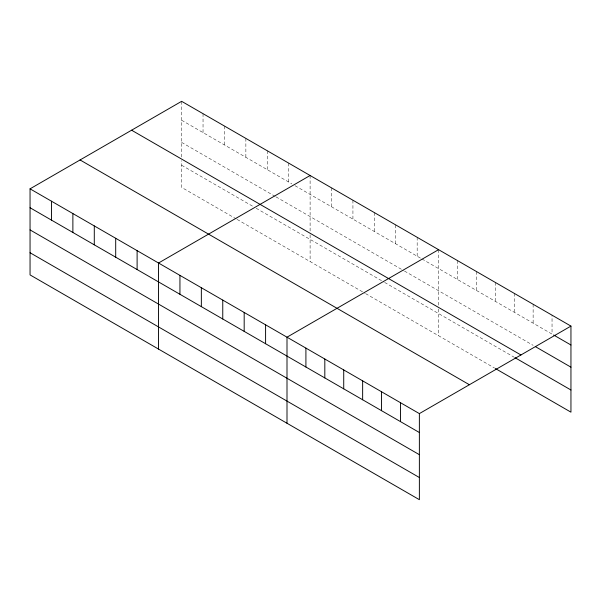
<?xml version="1.0" encoding="UTF-8"?>
<svg xmlns="http://www.w3.org/2000/svg" width="601" height="601" viewBox="0 0 601 601"><rect width="100%" height="100%" fill="white"/><g stroke="black" fill="none" stroke-linecap="round" stroke-linejoin="round"><path stroke-width="0.45" stroke-dasharray="3 2.25" d="M181.63 157.011L181.63 101.321M181.63 120.23L291.868 183.876M295.038 185.709L421.136 258.505M421.925 258.963L552.041 334.088L552.041 315.179M181.63 142.392L275.213 196.422M276.002 196.88L403.684 270.6M404.481 271.051L533.132 345.327M181.63 165.23L253.006 206.436M256.176 208.269L383.859 281.982M384.655 282.44L514.223 357.249M236.351 218.982L181.63 187.392L181.63 160.662M237.147 219.44L364.83 293.16M365.618 293.619L494.525 368.037M533.132 304.256L533.132 323.165M514.223 293.341L514.223 312.25M495.314 282.425L495.314 301.334M476.398 271.509L476.398 290.418M457.489 260.594L457.489 279.495M438.58 249.67L438.58 305.361M438.58 309.012L438.58 335.741M417.169 237.312L417.169 256.221M395.758 224.947L395.758 243.856M374.34 212.589L374.34 231.49M352.93 200.223L352.93 219.132M331.519 187.858L331.519 206.767M310.108 175.5L310.108 231.182M310.108 234.833L310.108 261.563M288.69 163.134L288.69 182.043M267.28 150.776L267.28 169.677M245.869 138.41L245.869 157.319M224.458 126.045L224.458 144.954M203.04 113.687L203.04 132.596"/><path stroke-width="0.9" d="M30.05 188.834L419.37 413.608L419.37 499.679L30.05 274.905L30.05 188.834L181.63 101.321L570.95 326.095L570.95 412.166L495.314 368.496M310.108 175.5L158.529 263.013L158.529 349.083M438.58 249.67L287 337.184L287 423.254M419.37 413.608L570.95 326.095M553.619 334.997L570.95 345.004M535.491 346.694L570.95 367.166M131.611 130.207L520.932 354.973M515.012 357.7L570.95 389.996M80.068 159.956L469.389 384.73M30.05 207.743L419.37 432.517M30.05 229.905L419.37 454.679M30.05 252.743L419.37 477.517M400.461 402.693L400.461 421.602M381.552 391.777L381.552 410.678M362.643 380.854L362.643 399.763M343.727 369.938L343.727 388.847M324.818 359.022L324.818 377.931M305.909 348.107L305.909 367.008M265.589 324.825L265.589 343.734M244.179 312.46L244.179 331.369M222.761 300.102L222.761 319.003M201.35 287.736L201.35 306.645M179.939 275.378L179.939 294.28M137.111 250.647L137.111 269.556M115.7 238.289L115.7 257.198M94.289 225.923L94.289 244.832M72.879 213.565L72.879 232.467M51.461 201.2L51.461 220.109"/></g></svg>
